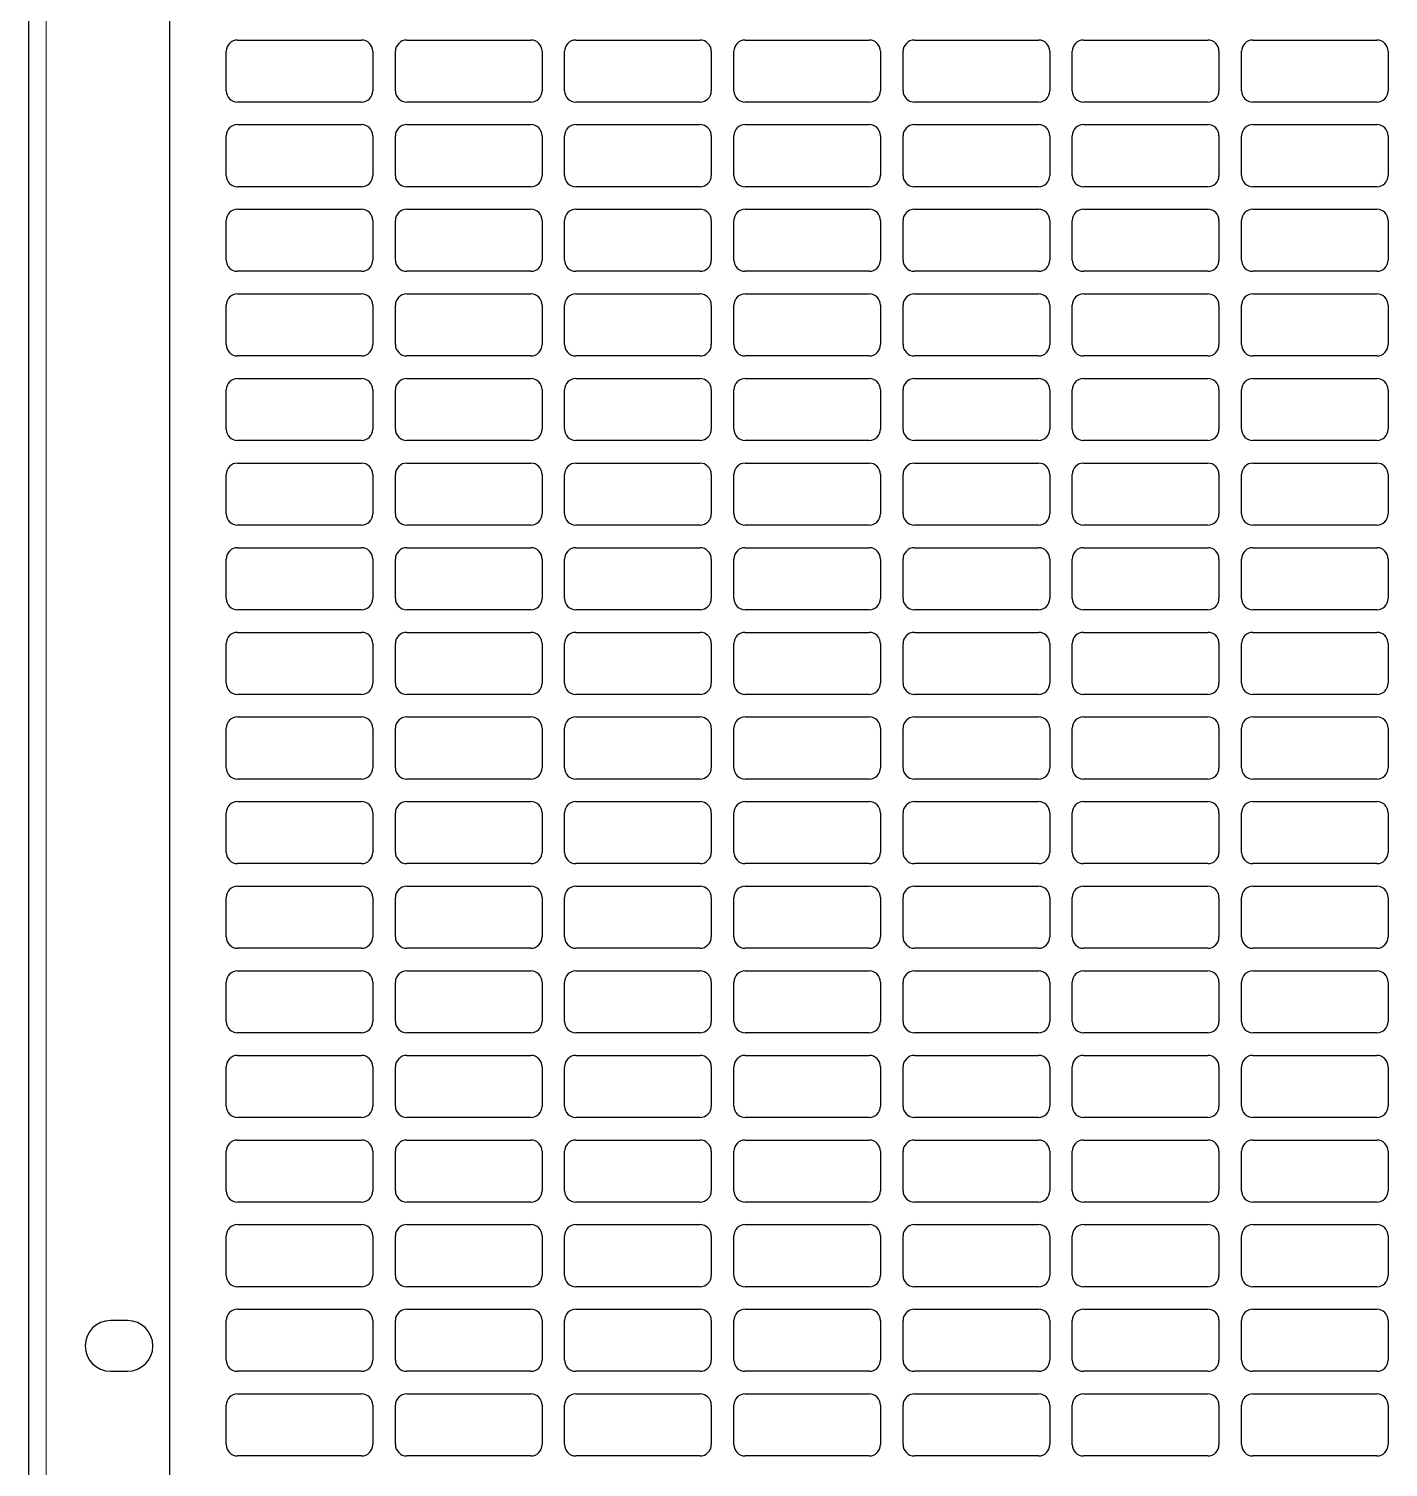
# Model space of a CAD drawing. Header units: millimetres. Extents: x -403 to 1106, y 650 to 1898.
# Drawn here: x 555.3 to 796.3, y 1282.4 to 1537.4 of the extents above; entities that cross this region are included whole.
import ezdxf

# ---------------------------------------------------------------- set-up
doc = ezdxf.new("R2010")
doc.units = ezdxf.units.MM

msp = doc.modelspace()

# ---------------------------------------------------------------- linework, layer by layer
at = {"color": 7, "linetype": 'Continuous', "lineweight": 25}
for p, q in [((555.31, 862.36), (555.31, 1745.36)), ((580.31, 862.36), (580.31, 1716.16)), ((592.31, 1535.36), (614.31, 1535.36)), ((622.31, 1535.36), (644.31, 1535.36)), ((652.31, 1535.36), (674.31, 1535.36)), ((682.31, 1535.36), (704.31, 1535.36)), ((712.31, 1535.36), (734.31, 1535.36)), ((742.31, 1535.36), (764.31, 1535.36)), ((772.31, 1535.36), (794.31, 1535.36)), ((590.31, 1526.36), (590.31, 1533.36)), ((616.31, 1533.36), (616.31, 1526.36)), ((620.31, 1526.36), (620.31, 1533.36)), ((646.31, 1533.36), (646.31, 1526.36)), ((650.31, 1526.36), (650.31, 1533.36)), ((676.31, 1533.36), (676.31, 1526.36)), ((680.31, 1526.36), (680.31, 1533.36)), ((706.31, 1533.36), (706.31, 1526.36)), ((710.31, 1526.36), (710.31, 1533.36)), ((736.31, 1533.36), (736.31, 1526.36)), ((740.31, 1526.36), (740.31, 1533.36)), ((766.31, 1533.36), (766.31, 1526.36)), ((770.31, 1526.36), (770.31, 1533.36)), ((796.31, 1533.36), (796.31, 1526.36)), ((614.31, 1524.36), (592.31, 1524.36)), ((644.31, 1524.36), (622.31, 1524.36)), ((674.31, 1524.36), (652.31, 1524.36)), ((704.31, 1524.36), (682.31, 1524.36)), ((734.31, 1524.36), (712.31, 1524.36)), ((764.31, 1524.36), (742.31, 1524.36)), ((794.31, 1524.36), (772.31, 1524.36)), ((592.31, 1520.36), (614.31, 1520.36)), ((622.31, 1520.36), (644.31, 1520.36)), ((652.31, 1520.36), (674.31, 1520.36)), ((682.31, 1520.36), (704.31, 1520.36)), ((712.31, 1520.36), (734.31, 1520.36)), ((742.31, 1520.36), (764.31, 1520.36)), ((772.31, 1520.36), (794.31, 1520.36)), ((590.31, 1511.36), (590.31, 1518.36)), ((616.31, 1518.36), (616.31, 1511.36)), ((620.31, 1511.36), (620.31, 1518.36)), ((646.31, 1518.36), (646.31, 1511.36)), ((650.31, 1511.36), (650.31, 1518.36)), ((676.31, 1518.36), (676.31, 1511.36)), ((680.31, 1511.36), (680.31, 1518.36)), ((706.31, 1518.36), (706.31, 1511.36)), ((710.31, 1511.36), (710.31, 1518.36)), ((736.31, 1518.36), (736.31, 1511.36)), ((740.31, 1511.36), (740.31, 1518.36)), ((766.31, 1518.36), (766.31, 1511.36)), ((770.31, 1511.36), (770.31, 1518.36)), ((796.31, 1518.36), (796.31, 1511.36)), ((614.31, 1509.36), (592.31, 1509.36)), ((644.31, 1509.36), (622.31, 1509.36)), ((674.31, 1509.36), (652.31, 1509.36)), ((704.31, 1509.36), (682.31, 1509.36)), ((734.31, 1509.36), (712.31, 1509.36)), ((764.31, 1509.36), (742.31, 1509.36)), ((794.31, 1509.36), (772.31, 1509.36)), ((592.31, 1505.36), (614.31, 1505.36)), ((622.31, 1505.36), (644.31, 1505.36)), ((652.31, 1505.36), (674.31, 1505.36)), ((682.31, 1505.36), (704.31, 1505.36)), ((712.31, 1505.36), (734.31, 1505.36)), ((742.31, 1505.36), (764.31, 1505.36)), ((772.31, 1505.36), (794.31, 1505.36)), ((590.31, 1496.36), (590.31, 1503.36)), ((616.31, 1503.36), (616.31, 1496.36)), ((620.31, 1496.36), (620.31, 1503.36)), ((646.31, 1503.36), (646.31, 1496.36)), ((650.31, 1496.36), (650.31, 1503.36)), ((676.31, 1503.36), (676.31, 1496.36)), ((680.31, 1496.36), (680.31, 1503.36)), ((706.31, 1503.36), (706.31, 1496.36)), ((710.31, 1496.36), (710.31, 1503.36)), ((736.31, 1503.36), (736.31, 1496.36)), ((740.31, 1496.36), (740.31, 1503.36)), ((766.31, 1503.36), (766.31, 1496.36)), ((770.31, 1496.36), (770.31, 1503.36)), ((796.31, 1503.36), (796.31, 1496.36)), ((614.31, 1494.36), (592.31, 1494.36)), ((644.31, 1494.36), (622.31, 1494.36)), ((674.31, 1494.36), (652.31, 1494.36)), ((704.31, 1494.36), (682.31, 1494.36)), ((734.31, 1494.36), (712.31, 1494.36)), ((764.31, 1494.36), (742.31, 1494.36)), ((794.31, 1494.36), (772.31, 1494.36)), ((592.31, 1490.36), (614.31, 1490.36)), ((622.31, 1490.36), (644.31, 1490.36)), ((652.31, 1490.36), (674.31, 1490.36)), ((682.31, 1490.36), (704.31, 1490.36)), ((712.31, 1490.36), (734.31, 1490.36)), ((742.31, 1490.36), (764.31, 1490.36)), ((772.31, 1490.36), (794.31, 1490.36)), ((590.31, 1481.36), (590.31, 1488.36)), ((616.31, 1488.36), (616.31, 1481.36)), ((620.31, 1481.36), (620.31, 1488.36)), ((646.31, 1488.36), (646.31, 1481.36)), ((650.31, 1481.36), (650.31, 1488.36)), ((676.31, 1488.36), (676.31, 1481.36)), ((680.31, 1481.36), (680.31, 1488.36)), ((706.31, 1488.36), (706.31, 1481.36)), ((710.31, 1481.36), (710.31, 1488.36)), ((736.31, 1488.36), (736.31, 1481.36)), ((740.31, 1481.36), (740.31, 1488.36)), ((766.31, 1488.36), (766.31, 1481.36)), ((770.31, 1481.36), (770.31, 1488.36)), ((796.31, 1488.36), (796.31, 1481.36)), ((614.31, 1479.36), (592.31, 1479.36)), ((644.31, 1479.36), (622.31, 1479.36)), ((674.31, 1479.36), (652.31, 1479.36)), ((704.31, 1479.36), (682.31, 1479.36)), ((734.31, 1479.36), (712.31, 1479.36)), ((764.31, 1479.36), (742.31, 1479.36)), ((794.31, 1479.36), (772.31, 1479.36)), ((592.31, 1475.36), (614.31, 1475.36)), ((622.31, 1475.36), (644.31, 1475.36)), ((652.31, 1475.36), (674.31, 1475.36)), ((682.31, 1475.36), (704.31, 1475.36)), ((712.31, 1475.36), (734.31, 1475.36)), ((742.31, 1475.36), (764.31, 1475.36)), ((772.31, 1475.36), (794.31, 1475.36)), ((590.31, 1466.36), (590.31, 1473.36)), ((616.31, 1473.36), (616.31, 1466.36)), ((620.31, 1466.36), (620.31, 1473.36)), ((646.31, 1473.36), (646.31, 1466.36)), ((650.31, 1466.36), (650.31, 1473.36)), ((676.31, 1473.36), (676.31, 1466.36)), ((680.31, 1466.36), (680.31, 1473.36)), ((706.31, 1473.36), (706.31, 1466.36)), ((710.31, 1466.36), (710.31, 1473.36)), ((736.31, 1473.36), (736.31, 1466.36)), ((740.31, 1466.36), (740.31, 1473.36)), ((766.31, 1473.36), (766.31, 1466.36)), ((770.31, 1466.36), (770.31, 1473.36)), ((796.31, 1473.36), (796.31, 1466.36)), ((614.31, 1464.36), (592.31, 1464.36)), ((644.31, 1464.36), (622.31, 1464.36)), ((674.31, 1464.36), (652.31, 1464.36)), ((704.31, 1464.36), (682.31, 1464.36)), ((734.31, 1464.36), (712.31, 1464.36)), ((764.31, 1464.36), (742.31, 1464.36)), ((794.31, 1464.36), (772.31, 1464.36)), ((592.31, 1460.36), (614.31, 1460.36)), ((622.31, 1460.36), (644.31, 1460.36)), ((652.31, 1460.36), (674.31, 1460.36)), ((682.31, 1460.36), (704.31, 1460.36)), ((712.31, 1460.36), (734.31, 1460.36)), ((742.31, 1460.36), (764.31, 1460.36)), ((772.31, 1460.36), (794.31, 1460.36)), ((590.31, 1451.36), (590.31, 1458.36)), ((616.31, 1458.36), (616.31, 1451.36)), ((620.31, 1451.36), (620.31, 1458.36)), ((646.31, 1458.36), (646.31, 1451.36)), ((650.31, 1451.36), (650.31, 1458.36)), ((676.31, 1458.36), (676.31, 1451.36)), ((680.31, 1451.36), (680.31, 1458.36)), ((706.31, 1458.36), (706.31, 1451.36)), ((710.31, 1451.36), (710.31, 1458.36)), ((736.31, 1458.36), (736.31, 1451.36)), ((740.31, 1451.36), (740.31, 1458.36)), ((766.31, 1458.36), (766.31, 1451.36)), ((770.31, 1451.36), (770.31, 1458.36)), ((796.31, 1458.36), (796.31, 1451.36)), ((614.31, 1449.36), (592.31, 1449.36)), ((644.31, 1449.36), (622.31, 1449.36)), ((674.31, 1449.36), (652.31, 1449.36)), ((704.31, 1449.36), (682.31, 1449.36)), ((734.31, 1449.36), (712.31, 1449.36)), ((764.31, 1449.36), (742.31, 1449.36)), ((794.31, 1449.36), (772.31, 1449.36)), ((590.31, 1436.36), (590.31, 1443.36)), ((592.31, 1445.36), (614.31, 1445.36)), ((616.31, 1443.36), (616.31, 1436.36)), ((620.31, 1436.36), (620.31, 1443.36)), ((622.31, 1445.36), (644.31, 1445.36)), ((646.31, 1443.36), (646.31, 1436.36)), ((650.31, 1436.36), (650.31, 1443.36)), ((652.31, 1445.36), (674.31, 1445.36)), ((676.31, 1443.36), (676.31, 1436.36)), ((680.31, 1436.36), (680.31, 1443.36)), ((682.31, 1445.36), (704.31, 1445.36)), ((706.31, 1443.36), (706.31, 1436.36)), ((710.31, 1436.36), (710.31, 1443.36)), ((712.31, 1445.36), (734.31, 1445.36)), ((736.31, 1443.36), (736.31, 1436.36)), ((740.31, 1436.36), (740.31, 1443.36)), ((742.31, 1445.36), (764.31, 1445.36)), ((766.31, 1443.36), (766.31, 1436.36)), ((770.31, 1436.36), (770.31, 1443.36)), ((772.31, 1445.36), (794.31, 1445.36)), ((796.31, 1443.36), (796.31, 1436.36)), ((614.31, 1434.36), (592.31, 1434.36)), ((644.31, 1434.36), (622.31, 1434.36)), ((674.31, 1434.36), (652.31, 1434.36)), ((704.31, 1434.36), (682.31, 1434.36)), ((734.31, 1434.36), (712.31, 1434.36)), ((764.31, 1434.36), (742.31, 1434.36)), ((794.31, 1434.36), (772.31, 1434.36)), ((590.31, 1421.36), (590.31, 1428.36)), ((592.31, 1430.36), (614.31, 1430.36)), ((616.31, 1428.36), (616.31, 1421.36)), ((620.31, 1421.36), (620.31, 1428.36)), ((622.31, 1430.36), (644.31, 1430.36)), ((646.31, 1428.36), (646.31, 1421.36)), ((650.31, 1421.36), (650.31, 1428.36)), ((652.31, 1430.36), (674.31, 1430.36)), ((676.31, 1428.36), (676.31, 1421.36)), ((680.31, 1421.36), (680.31, 1428.36)), ((682.31, 1430.36), (704.31, 1430.36)), ((706.31, 1428.36), (706.31, 1421.36)), ((710.31, 1421.36), (710.31, 1428.36)), ((712.31, 1430.36), (734.31, 1430.36)), ((736.31, 1428.36), (736.31, 1421.36)), ((740.31, 1421.36), (740.31, 1428.36)), ((742.31, 1430.36), (764.31, 1430.36)), ((766.31, 1428.36), (766.31, 1421.36)), ((770.31, 1421.36), (770.31, 1428.36)), ((772.31, 1430.36), (794.31, 1430.36)), ((796.31, 1428.36), (796.31, 1421.36)), ((614.31, 1419.36), (592.31, 1419.36)), ((644.31, 1419.36), (622.31, 1419.36)), ((674.31, 1419.36), (652.31, 1419.36)), ((704.31, 1419.36), (682.31, 1419.36)), ((734.31, 1419.36), (712.31, 1419.36)), ((764.31, 1419.36), (742.31, 1419.36)), ((794.31, 1419.36), (772.31, 1419.36)), ((592.31, 1415.36), (614.31, 1415.36)), ((622.31, 1415.36), (644.31, 1415.36)), ((652.31, 1415.36), (674.31, 1415.36)), ((682.31, 1415.36), (704.31, 1415.36)), ((712.31, 1415.36), (734.31, 1415.36)), ((742.31, 1415.36), (764.31, 1415.36)), ((772.31, 1415.36), (794.31, 1415.36)), ((590.31, 1406.36), (590.31, 1413.36)), ((616.31, 1413.36), (616.31, 1406.36)), ((620.31, 1406.36), (620.31, 1413.36)), ((646.31, 1413.36), (646.31, 1406.36)), ((650.31, 1406.36), (650.31, 1413.36)), ((676.31, 1413.36), (676.31, 1406.36)), ((680.31, 1406.36), (680.31, 1413.36)), ((706.31, 1413.36), (706.31, 1406.36)), ((710.31, 1406.36), (710.31, 1413.36)), ((736.31, 1413.36), (736.31, 1406.36)), ((740.31, 1406.36), (740.31, 1413.36)), ((766.31, 1413.36), (766.31, 1406.36)), ((770.31, 1406.36), (770.31, 1413.36)), ((796.31, 1413.36), (796.31, 1406.36)), ((614.31, 1404.36), (592.31, 1404.36)), ((644.31, 1404.36), (622.31, 1404.36)), ((674.31, 1404.36), (652.31, 1404.36)), ((704.31, 1404.36), (682.31, 1404.36)), ((734.31, 1404.36), (712.31, 1404.36)), ((764.31, 1404.36), (742.31, 1404.36)), ((794.31, 1404.36), (772.31, 1404.36)), ((592.31, 1400.36), (614.31, 1400.36)), ((622.31, 1400.36), (644.31, 1400.36)), ((652.31, 1400.36), (674.31, 1400.36)), ((682.31, 1400.36), (704.31, 1400.36)), ((712.31, 1400.36), (734.31, 1400.36)), ((742.31, 1400.36), (764.31, 1400.36)), ((772.31, 1400.36), (794.31, 1400.36)), ((590.31, 1391.36), (590.31, 1398.36)), ((616.31, 1398.36), (616.31, 1391.36)), ((620.31, 1391.36), (620.31, 1398.36)), ((646.31, 1398.36), (646.31, 1391.36)), ((650.31, 1391.36), (650.31, 1398.36)), ((676.31, 1398.36), (676.31, 1391.36)), ((680.31, 1391.36), (680.31, 1398.36)), ((706.31, 1398.36), (706.31, 1391.36)), ((710.31, 1391.36), (710.31, 1398.36)), ((736.31, 1398.36), (736.31, 1391.36)), ((740.31, 1391.36), (740.31, 1398.36)), ((766.31, 1398.36), (766.31, 1391.36)), ((770.31, 1391.36), (770.31, 1398.36)), ((796.31, 1398.36), (796.31, 1391.36)), ((614.31, 1389.36), (592.31, 1389.36)), ((644.31, 1389.36), (622.31, 1389.36)), ((674.31, 1389.36), (652.31, 1389.36)), ((704.31, 1389.36), (682.31, 1389.36)), ((734.31, 1389.36), (712.31, 1389.36)), ((764.31, 1389.36), (742.31, 1389.36)), ((794.31, 1389.36), (772.31, 1389.36)), ((592.31, 1385.36), (614.31, 1385.36)), ((622.31, 1385.36), (644.31, 1385.36)), ((652.31, 1385.36), (674.31, 1385.36)), ((682.31, 1385.36), (704.31, 1385.36)), ((712.31, 1385.36), (734.31, 1385.36)), ((742.31, 1385.36), (764.31, 1385.36)), ((772.31, 1385.36), (794.31, 1385.36)), ((590.31, 1376.36), (590.31, 1383.36)), ((616.31, 1383.36), (616.31, 1376.36)), ((620.31, 1376.36), (620.31, 1383.36)), ((646.31, 1383.36), (646.31, 1376.36)), ((650.31, 1376.36), (650.31, 1383.36)), ((676.31, 1383.36), (676.31, 1376.36)), ((680.31, 1376.36), (680.31, 1383.36)), ((706.31, 1383.36), (706.31, 1376.36)), ((710.31, 1376.36), (710.31, 1383.36)), ((736.31, 1383.36), (736.31, 1376.36)), ((740.31, 1376.36), (740.31, 1383.36)), ((766.31, 1383.36), (766.31, 1376.36)), ((770.31, 1376.36), (770.31, 1383.36)), ((796.31, 1383.36), (796.31, 1376.36)), ((614.31, 1374.36), (592.31, 1374.36)), ((644.31, 1374.36), (622.31, 1374.36)), ((674.31, 1374.36), (652.31, 1374.36)), ((704.31, 1374.36), (682.31, 1374.36)), ((734.31, 1374.36), (712.31, 1374.36)), ((764.31, 1374.36), (742.31, 1374.36)), ((794.31, 1374.36), (772.31, 1374.36)), ((592.31, 1370.36), (614.31, 1370.36)), ((622.31, 1370.36), (644.31, 1370.36)), ((652.31, 1370.36), (674.31, 1370.36)), ((682.31, 1370.36), (704.31, 1370.36)), ((712.31, 1370.36), (734.31, 1370.36)), ((742.31, 1370.36), (764.31, 1370.36)), ((772.31, 1370.36), (794.31, 1370.36)), ((590.31, 1361.36), (590.31, 1368.36)), ((616.31, 1368.36), (616.31, 1361.36)), ((620.31, 1361.36), (620.31, 1368.36)), ((646.31, 1368.36), (646.31, 1361.36)), ((650.31, 1361.36), (650.31, 1368.36)), ((676.31, 1368.36), (676.31, 1361.36)), ((680.31, 1361.36), (680.31, 1368.36)), ((706.31, 1368.36), (706.31, 1361.36)), ((710.31, 1361.36), (710.31, 1368.36)), ((736.31, 1368.36), (736.31, 1361.36)), ((740.31, 1361.36), (740.31, 1368.36)), ((766.31, 1368.36), (766.31, 1361.36)), ((770.31, 1361.36), (770.31, 1368.36)), ((796.31, 1368.36), (796.31, 1361.36)), ((614.31, 1359.36), (592.31, 1359.36)), ((644.31, 1359.36), (622.31, 1359.36)), ((674.31, 1359.36), (652.31, 1359.36)), ((704.31, 1359.36), (682.31, 1359.36)), ((734.31, 1359.36), (712.31, 1359.36)), ((764.31, 1359.36), (742.31, 1359.36)), ((794.31, 1359.36), (772.31, 1359.36)), ((592.31, 1355.36), (614.31, 1355.36)), ((622.31, 1355.36), (644.31, 1355.36)), ((652.31, 1355.36), (674.31, 1355.36)), ((682.31, 1355.36), (704.31, 1355.36)), ((712.31, 1355.36), (734.31, 1355.36)), ((742.31, 1355.36), (764.31, 1355.36)), ((772.31, 1355.36), (794.31, 1355.36)), ((590.31, 1346.36), (590.31, 1353.36)), ((616.31, 1353.36), (616.31, 1346.36)), ((620.31, 1346.36), (620.31, 1353.36)), ((646.31, 1353.36), (646.31, 1346.36)), ((650.31, 1346.36), (650.31, 1353.36)), ((676.31, 1353.36), (676.31, 1346.36)), ((680.31, 1346.36), (680.31, 1353.36)), ((706.31, 1353.36), (706.31, 1346.36)), ((710.31, 1346.36), (710.31, 1353.36)), ((736.31, 1353.36), (736.31, 1346.36)), ((740.31, 1346.36), (740.31, 1353.36)), ((766.31, 1353.36), (766.31, 1346.36)), ((770.31, 1346.36), (770.31, 1353.36)), ((796.31, 1353.36), (796.31, 1346.36)), ((614.31, 1344.36), (592.31, 1344.36)), ((644.31, 1344.36), (622.31, 1344.36)), ((674.31, 1344.36), (652.31, 1344.36)), ((704.31, 1344.36), (682.31, 1344.36)), ((734.31, 1344.36), (712.31, 1344.36)), ((764.31, 1344.36), (742.31, 1344.36)), ((794.31, 1344.36), (772.31, 1344.36)), ((592.31, 1340.36), (614.31, 1340.36)), ((622.31, 1340.36), (644.31, 1340.36)), ((652.31, 1340.36), (674.31, 1340.36)), ((682.31, 1340.36), (704.31, 1340.36)), ((712.31, 1340.36), (734.31, 1340.36)), ((742.31, 1340.36), (764.31, 1340.36)), ((772.31, 1340.36), (794.31, 1340.36)), ((590.31, 1331.36), (590.31, 1338.36)), ((616.31, 1338.36), (616.31, 1331.36)), ((620.31, 1331.36), (620.31, 1338.36)), ((646.31, 1338.36), (646.31, 1331.36)), ((650.31, 1331.36), (650.31, 1338.36)), ((676.31, 1338.36), (676.31, 1331.36)), ((680.31, 1331.36), (680.31, 1338.36)), ((706.31, 1338.36), (706.31, 1331.36)), ((710.31, 1331.36), (710.31, 1338.36)), ((736.31, 1338.36), (736.31, 1331.36)), ((740.31, 1331.36), (740.31, 1338.36)), ((766.31, 1338.36), (766.31, 1331.36)), ((770.31, 1331.36), (770.31, 1338.36)), ((796.31, 1338.36), (796.31, 1331.36)), ((614.31, 1329.36), (592.31, 1329.36)), ((644.31, 1329.36), (622.31, 1329.36)), ((674.31, 1329.36), (652.31, 1329.36)), ((704.31, 1329.36), (682.31, 1329.36)), ((734.31, 1329.36), (712.31, 1329.36)), ((764.31, 1329.36), (742.31, 1329.36)), ((794.31, 1329.36), (772.31, 1329.36)), ((592.31, 1325.36), (614.31, 1325.36)), ((622.31, 1325.36), (644.31, 1325.36)), ((652.31, 1325.36), (674.31, 1325.36)), ((682.31, 1325.36), (704.31, 1325.36)), ((712.31, 1325.36), (734.31, 1325.36)), ((742.31, 1325.36), (764.31, 1325.36)), ((772.31, 1325.36), (794.31, 1325.36)), ((590.31, 1316.36), (590.31, 1323.36)), ((616.31, 1323.36), (616.31, 1316.36)), ((620.31, 1316.36), (620.31, 1323.36)), ((646.31, 1323.36), (646.31, 1316.36)), ((650.31, 1316.36), (650.31, 1323.36)), ((676.31, 1323.36), (676.31, 1316.36)), ((680.31, 1316.36), (680.31, 1323.36)), ((706.31, 1323.36), (706.31, 1316.36)), ((710.31, 1316.36), (710.31, 1323.36)), ((736.31, 1323.36), (736.31, 1316.36)), ((740.31, 1316.36), (740.31, 1323.36)), ((766.31, 1323.36), (766.31, 1316.36)), ((770.31, 1316.36), (770.31, 1323.36)), ((796.31, 1323.36), (796.31, 1316.36)), ((614.31, 1314.36), (592.31, 1314.36)), ((644.31, 1314.36), (622.31, 1314.36)), ((674.31, 1314.36), (652.31, 1314.36)), ((704.31, 1314.36), (682.31, 1314.36)), ((734.31, 1314.36), (712.31, 1314.36)), ((764.31, 1314.36), (742.31, 1314.36)), ((794.31, 1314.36), (772.31, 1314.36)), ((572.81, 1308.36), (569.81, 1308.36)), ((590.31, 1301.36), (590.31, 1308.36)), ((592.31, 1310.36), (614.31, 1310.36)), ((616.31, 1308.36), (616.31, 1301.36)), ((620.31, 1301.36), (620.31, 1308.36)), ((622.31, 1310.36), (644.31, 1310.36)), ((646.31, 1308.36), (646.31, 1301.36)), ((650.31, 1301.36), (650.31, 1308.36)), ((652.31, 1310.36), (674.31, 1310.36)), ((676.31, 1308.36), (676.31, 1301.36)), ((680.31, 1301.36), (680.31, 1308.36)), ((682.31, 1310.36), (704.31, 1310.36)), ((706.31, 1308.36), (706.31, 1301.36)), ((710.31, 1301.36), (710.31, 1308.36)), ((712.31, 1310.36), (734.31, 1310.36)), ((736.31, 1308.36), (736.31, 1301.36)), ((740.31, 1301.36), (740.31, 1308.36)), ((742.31, 1310.36), (764.31, 1310.36)), ((766.31, 1308.36), (766.31, 1301.36)), ((770.31, 1301.36), (770.31, 1308.36)), ((772.31, 1310.36), (794.31, 1310.36)), ((796.31, 1308.36), (796.31, 1301.36)), ((569.81, 1299.36), (572.81, 1299.36)), ((614.31, 1299.36), (592.31, 1299.36)), ((644.31, 1299.36), (622.31, 1299.36)), ((674.31, 1299.36), (652.31, 1299.36)), ((704.31, 1299.36), (682.31, 1299.36)), ((734.31, 1299.36), (712.31, 1299.36)), ((764.31, 1299.36), (742.31, 1299.36)), ((794.31, 1299.36), (772.31, 1299.36)), ((590.31, 1286.36), (590.31, 1293.36)), ((592.31, 1295.36), (614.31, 1295.36)), ((616.31, 1293.36), (616.31, 1286.36)), ((620.31, 1286.36), (620.31, 1293.36)), ((622.31, 1295.36), (644.31, 1295.36)), ((646.31, 1293.36), (646.31, 1286.36)), ((650.31, 1286.36), (650.31, 1293.36)), ((652.31, 1295.36), (674.31, 1295.36)), ((676.31, 1293.36), (676.31, 1286.36)), ((680.31, 1286.36), (680.31, 1293.36)), ((682.31, 1295.36), (704.31, 1295.36)), ((706.31, 1293.36), (706.31, 1286.36)), ((710.31, 1286.36), (710.31, 1293.36)), ((712.31, 1295.36), (734.31, 1295.36)), ((736.31, 1293.36), (736.31, 1286.36)), ((740.31, 1286.36), (740.31, 1293.36)), ((742.31, 1295.36), (764.31, 1295.36)), ((766.31, 1293.36), (766.31, 1286.36)), ((770.31, 1286.36), (770.31, 1293.36)), ((772.31, 1295.36), (794.31, 1295.36)), ((796.31, 1293.36), (796.31, 1286.36)), ((614.31, 1284.36), (592.31, 1284.36)), ((644.31, 1284.36), (622.31, 1284.36)), ((674.31, 1284.36), (652.31, 1284.36)), ((704.31, 1284.36), (682.31, 1284.36)), ((734.31, 1284.36), (712.31, 1284.36)), ((764.31, 1284.36), (742.31, 1284.36)), ((794.31, 1284.36), (772.31, 1284.36))]:
    msp.add_line(p, q, dxfattribs=at)
at = {"color": 8, "linetype": 'Continuous', "lineweight": 18}
msp.add_line((558.41, 862.36), (558.41, 1716.16), dxfattribs=at)
at = {"color": 7, "linetype": 'Continuous', "lineweight": 25}
for centre, radius, start, end in [((592.31, 1533.36), 2, 90, 180), ((614.31, 1533.36), 2, 0, 90), ((622.31, 1533.36), 2, 90, 180), ((644.31, 1533.36), 2, 0, 90), ((652.31, 1533.36), 2, 90, 180), ((674.31, 1533.36), 2, 0, 90), ((682.31, 1533.36), 2, 90, 180), ((704.31, 1533.36), 2, 0, 90), ((712.31, 1533.36), 2, 90, 180), ((734.31, 1533.36), 2, 0, 90), ((742.31, 1533.36), 2, 90, 180), ((764.31, 1533.36), 2, 0, 90), ((772.31, 1533.36), 2, 90, 180), ((794.31, 1533.36), 2, 0, 90), ((592.31, 1526.36), 2, 180, 270), ((614.31, 1526.36), 2, 270, 0), ((622.31, 1526.36), 2, 180, 270), ((644.31, 1526.36), 2, 270, 0), ((652.31, 1526.36), 2, 180, 270), ((674.31, 1526.36), 2, 270, 0), ((682.31, 1526.36), 2, 180, 270), ((704.31, 1526.36), 2, 270, 0), ((712.31, 1526.36), 2, 180, 270), ((734.31, 1526.36), 2, 270, 0), ((742.31, 1526.36), 2, 180, 270), ((764.31, 1526.36), 2, 270, 0), ((772.31, 1526.36), 2, 180, 270), ((794.31, 1526.36), 2, 270, 0), ((592.31, 1518.36), 2, 90, 180), ((614.31, 1518.36), 2, 0, 90), ((622.31, 1518.36), 2, 90, 180), ((644.31, 1518.36), 2, 0, 90), ((652.31, 1518.36), 2, 90, 180), ((674.31, 1518.36), 2, 0, 90), ((682.31, 1518.36), 2, 90, 180), ((704.31, 1518.36), 2, 0, 90), ((712.31, 1518.36), 2, 90, 180), ((734.31, 1518.36), 2, 0, 90), ((742.31, 1518.36), 2, 90, 180), ((764.31, 1518.36), 2, 0, 90), ((772.31, 1518.36), 2, 90, 180), ((794.31, 1518.36), 2, 0, 90), ((592.31, 1511.36), 2, 180, 270), ((614.31, 1511.36), 2, 270, 0), ((622.31, 1511.36), 2, 180, 270), ((644.31, 1511.36), 2, 270, 0), ((652.31, 1511.36), 2, 180, 270), ((674.31, 1511.36), 2, 270, 0), ((682.31, 1511.36), 2, 180, 270), ((704.31, 1511.36), 2, 270, 0), ((712.31, 1511.36), 2, 180, 270), ((734.31, 1511.36), 2, 270, 0), ((742.31, 1511.36), 2, 180, 270), ((764.31, 1511.36), 2, 270, 0), ((772.31, 1511.36), 2, 180, 270), ((794.31, 1511.36), 2, 270, 0), ((592.31, 1503.36), 2, 90, 180), ((614.31, 1503.36), 2, 0, 90), ((622.31, 1503.36), 2, 90, 180), ((644.31, 1503.36), 2, 0, 90), ((652.31, 1503.36), 2, 90, 180), ((674.31, 1503.36), 2, 0, 90), ((682.31, 1503.36), 2, 90, 180), ((704.31, 1503.36), 2, 0, 90), ((712.31, 1503.36), 2, 90, 180), ((734.31, 1503.36), 2, 0, 90), ((742.31, 1503.36), 2, 90, 180), ((764.31, 1503.36), 2, 0, 90), ((772.31, 1503.36), 2, 90, 180), ((794.31, 1503.36), 2, 0, 90), ((592.31, 1496.36), 2, 180, 270), ((614.31, 1496.36), 2, 270, 0), ((622.31, 1496.36), 2, 180, 270), ((644.31, 1496.36), 2, 270, 0), ((652.31, 1496.36), 2, 180, 270), ((674.31, 1496.36), 2, 270, 0), ((682.31, 1496.36), 2, 180, 270), ((704.31, 1496.36), 2, 270, 0), ((712.31, 1496.36), 2, 180, 270), ((734.31, 1496.36), 2, 270, 0), ((742.31, 1496.36), 2, 180, 270), ((764.31, 1496.36), 2, 270, 0), ((772.31, 1496.36), 2, 180, 270), ((794.31, 1496.36), 2, 270, 0), ((592.31, 1488.36), 2, 90, 180), ((614.31, 1488.36), 2, 0, 90), ((622.31, 1488.36), 2, 90, 180), ((644.31, 1488.36), 2, 0, 90), ((652.31, 1488.36), 2, 90, 180), ((674.31, 1488.36), 2, 0, 90), ((682.31, 1488.36), 2, 90, 180), ((704.31, 1488.36), 2, 0, 90), ((712.31, 1488.36), 2, 90, 180), ((734.31, 1488.36), 2, 0, 90), ((742.31, 1488.36), 2, 90, 180), ((764.31, 1488.36), 2, 0, 90), ((772.31, 1488.36), 2, 90, 180), ((794.31, 1488.36), 2, 0, 90), ((592.31, 1481.36), 2, 180, 270), ((614.31, 1481.36), 2, 270, 0), ((622.31, 1481.36), 2, 180, 270), ((644.31, 1481.36), 2, 270, 0), ((652.31, 1481.36), 2, 180, 270), ((674.31, 1481.36), 2, 270, 0), ((682.31, 1481.36), 2, 180, 270), ((704.31, 1481.36), 2, 270, 0), ((712.31, 1481.36), 2, 180, 270), ((734.31, 1481.36), 2, 270, 0), ((742.31, 1481.36), 2, 180, 270), ((764.31, 1481.36), 2, 270, 0), ((772.31, 1481.36), 2, 180, 270), ((794.31, 1481.36), 2, 270, 0), ((592.31, 1473.36), 2, 90, 180), ((614.31, 1473.36), 2, 0, 90), ((622.31, 1473.36), 2, 90, 180), ((644.31, 1473.36), 2, 0, 90), ((652.31, 1473.36), 2, 90, 180), ((674.31, 1473.36), 2, 0, 90), ((682.31, 1473.36), 2, 90, 180), ((704.31, 1473.36), 2, 0, 90), ((712.31, 1473.36), 2, 90, 180), ((734.31, 1473.36), 2, 0, 90), ((742.31, 1473.36), 2, 90, 180), ((764.31, 1473.36), 2, 0, 90), ((772.31, 1473.36), 2, 90, 180), ((794.31, 1473.36), 2, 0, 90), ((592.31, 1466.36), 2, 180, 270), ((614.31, 1466.36), 2, 270, 0), ((622.31, 1466.36), 2, 180, 270), ((644.31, 1466.36), 2, 270, 0), ((652.31, 1466.36), 2, 180, 270), ((674.31, 1466.36), 2, 270, 0), ((682.31, 1466.36), 2, 180, 270), ((704.31, 1466.36), 2, 270, 0), ((712.31, 1466.36), 2, 180, 270), ((734.31, 1466.36), 2, 270, 0), ((742.31, 1466.36), 2, 180, 270), ((764.31, 1466.36), 2, 270, 0), ((772.31, 1466.36), 2, 180, 270), ((794.31, 1466.36), 2, 270, 0), ((592.31, 1458.36), 2, 90, 180), ((614.31, 1458.36), 2, 0, 90), ((622.31, 1458.36), 2, 90, 180), ((644.31, 1458.36), 2, 0, 90), ((652.31, 1458.36), 2, 90, 180), ((674.31, 1458.36), 2, 0, 90), ((682.31, 1458.36), 2, 90, 180), ((704.31, 1458.36), 2, 0, 90), ((712.31, 1458.36), 2, 90, 180), ((734.31, 1458.36), 2, 0, 90), ((742.31, 1458.36), 2, 90, 180), ((764.31, 1458.36), 2, 0, 90), ((772.31, 1458.36), 2, 90, 180), ((794.31, 1458.36), 2, 0, 90), ((592.31, 1451.36), 2, 180, 270), ((614.31, 1451.36), 2, 270, 0), ((622.31, 1451.36), 2, 180, 270), ((644.31, 1451.36), 2, 270, 0), ((652.31, 1451.36), 2, 180, 270), ((674.31, 1451.36), 2, 270, 0), ((682.31, 1451.36), 2, 180, 270), ((704.31, 1451.36), 2, 270, 0), ((712.31, 1451.36), 2, 180, 270), ((734.31, 1451.36), 2, 270, 0), ((742.31, 1451.36), 2, 180, 270), ((764.31, 1451.36), 2, 270, 0), ((772.31, 1451.36), 2, 180, 270), ((794.31, 1451.36), 2, 270, 0), ((592.31, 1443.36), 2, 90, 180), ((614.31, 1443.36), 2, 0, 90), ((622.31, 1443.36), 2, 90, 180), ((644.31, 1443.36), 2, 0, 90), ((652.31, 1443.36), 2, 90, 180), ((674.31, 1443.36), 2, 0, 90), ((682.31, 1443.36), 2, 90, 180), ((704.31, 1443.36), 2, 0, 90), ((712.31, 1443.36), 2, 90, 180), ((734.31, 1443.36), 2, 0, 90), ((742.31, 1443.36), 2, 90, 180), ((764.31, 1443.36), 2, 0, 90), ((772.31, 1443.36), 2, 90, 180), ((794.31, 1443.36), 2, 0, 90), ((592.31, 1436.36), 2, 180, 270), ((614.31, 1436.36), 2, 270, 0), ((622.31, 1436.36), 2, 180, 270), ((644.31, 1436.36), 2, 270, 0), ((652.31, 1436.36), 2, 180, 270), ((674.31, 1436.36), 2, 270, 0), ((682.31, 1436.36), 2, 180, 270), ((704.31, 1436.36), 2, 270, 0), ((712.31, 1436.36), 2, 180, 270), ((734.31, 1436.36), 2, 270, 0), ((742.31, 1436.36), 2, 180, 270), ((764.31, 1436.36), 2, 270, 0), ((772.31, 1436.36), 2, 180, 270), ((794.31, 1436.36), 2, 270, 0), ((592.31, 1428.36), 2, 90, 180), ((614.31, 1428.36), 2, 0, 90), ((622.31, 1428.36), 2, 90, 180), ((644.31, 1428.36), 2, 0, 90), ((652.31, 1428.36), 2, 90, 180), ((674.31, 1428.36), 2, 0, 90), ((682.31, 1428.36), 2, 90, 180), ((704.31, 1428.36), 2, 0, 90), ((712.31, 1428.36), 2, 90, 180), ((734.31, 1428.36), 2, 0, 90), ((742.31, 1428.36), 2, 90, 180), ((764.31, 1428.36), 2, 0, 90), ((772.31, 1428.36), 2, 90, 180), ((794.31, 1428.36), 2, 0, 90), ((592.31, 1421.36), 2, 180, 270), ((614.31, 1421.36), 2, 270, 0), ((622.31, 1421.36), 2, 180, 270), ((644.31, 1421.36), 2, 270, 0), ((652.31, 1421.36), 2, 180, 270), ((674.31, 1421.36), 2, 270, 0), ((682.31, 1421.36), 2, 180, 270), ((704.31, 1421.36), 2, 270, 0), ((712.31, 1421.36), 2, 180, 270), ((734.31, 1421.36), 2, 270, 0), ((742.31, 1421.36), 2, 180, 270), ((764.31, 1421.36), 2, 270, 0), ((772.31, 1421.36), 2, 180, 270), ((794.31, 1421.36), 2, 270, 0), ((592.31, 1413.36), 2, 90, 180), ((614.31, 1413.36), 2, 0, 90), ((622.31, 1413.36), 2, 90, 180), ((644.31, 1413.36), 2, 0, 90), ((652.31, 1413.36), 2, 90, 180), ((674.31, 1413.36), 2, 0, 90), ((682.31, 1413.36), 2, 90, 180), ((704.31, 1413.36), 2, 0, 90), ((712.31, 1413.36), 2, 90, 180), ((734.31, 1413.36), 2, 0, 90), ((742.31, 1413.36), 2, 90, 180), ((764.31, 1413.36), 2, 0, 90), ((772.31, 1413.36), 2, 90, 180), ((794.31, 1413.36), 2, 0, 90), ((592.31, 1406.36), 2, 180, 270), ((614.31, 1406.36), 2, 270, 0), ((622.31, 1406.36), 2, 180, 270), ((644.31, 1406.36), 2, 270, 0), ((652.31, 1406.36), 2, 180, 270), ((674.31, 1406.36), 2, 270, 0), ((682.31, 1406.36), 2, 180, 270), ((704.31, 1406.36), 2, 270, 0), ((712.31, 1406.36), 2, 180, 270), ((734.31, 1406.36), 2, 270, 0), ((742.31, 1406.36), 2, 180, 270), ((764.31, 1406.36), 2, 270, 0), ((772.31, 1406.36), 2, 180, 270), ((794.31, 1406.36), 2, 270, 0), ((592.31, 1398.36), 2, 90, 180), ((614.31, 1398.36), 2, 0, 90), ((622.31, 1398.36), 2, 90, 180), ((644.31, 1398.36), 2, 0, 90), ((652.31, 1398.36), 2, 90, 180), ((674.31, 1398.36), 2, 0, 90), ((682.31, 1398.36), 2, 90, 180), ((704.31, 1398.36), 2, 0, 90), ((712.31, 1398.36), 2, 90, 180), ((734.31, 1398.36), 2, 0, 90), ((742.31, 1398.36), 2, 90, 180), ((764.31, 1398.36), 2, 0, 90), ((772.31, 1398.36), 2, 90, 180), ((794.31, 1398.36), 2, 0, 90), ((592.31, 1391.36), 2, 180, 270), ((614.31, 1391.36), 2, 270, 0), ((622.31, 1391.36), 2, 180, 270), ((644.31, 1391.36), 2, 270, 0), ((652.31, 1391.36), 2, 180, 270), ((674.31, 1391.36), 2, 270, 0), ((682.31, 1391.36), 2, 180, 270), ((704.31, 1391.36), 2, 270, 0), ((712.31, 1391.36), 2, 180, 270), ((734.31, 1391.36), 2, 270, 0), ((742.31, 1391.36), 2, 180, 270), ((764.31, 1391.36), 2, 270, 0), ((772.31, 1391.36), 2, 180, 270), ((794.31, 1391.36), 2, 270, 0), ((592.31, 1383.36), 2, 90, 180), ((614.31, 1383.36), 2, 0, 90), ((622.31, 1383.36), 2, 90, 180), ((644.31, 1383.36), 2, 0, 90), ((652.31, 1383.36), 2, 90, 180), ((674.31, 1383.36), 2, 0, 90), ((682.31, 1383.36), 2, 90, 180), ((704.31, 1383.36), 2, 0, 90), ((712.31, 1383.36), 2, 90, 180), ((734.31, 1383.36), 2, 0, 90), ((742.31, 1383.36), 2, 90, 180), ((764.31, 1383.36), 2, 0, 90), ((772.31, 1383.36), 2, 90, 180), ((794.31, 1383.36), 2, 0, 90), ((592.31, 1376.36), 2, 180, 270), ((614.31, 1376.36), 2, 270, 0), ((622.31, 1376.36), 2, 180, 270), ((644.31, 1376.36), 2, 270, 0), ((652.31, 1376.36), 2, 180, 270), ((674.31, 1376.36), 2, 270, 0), ((682.31, 1376.36), 2, 180, 270), ((704.31, 1376.36), 2, 270, 0), ((712.31, 1376.36), 2, 180, 270), ((734.31, 1376.36), 2, 270, 0), ((742.31, 1376.36), 2, 180, 270), ((764.31, 1376.36), 2, 270, 0), ((772.31, 1376.36), 2, 180, 270), ((794.31, 1376.36), 2, 270, 0), ((592.31, 1368.36), 2, 90, 180), ((614.31, 1368.36), 2, 0, 90), ((622.31, 1368.36), 2, 90, 180), ((644.31, 1368.36), 2, 0, 90), ((652.31, 1368.36), 2, 90, 180), ((674.31, 1368.36), 2, 0, 90), ((682.31, 1368.36), 2, 90, 180), ((704.31, 1368.36), 2, 0, 90), ((712.31, 1368.36), 2, 90, 180), ((734.31, 1368.36), 2, 0, 90), ((742.31, 1368.36), 2, 90, 180), ((764.31, 1368.36), 2, 0, 90), ((772.31, 1368.36), 2, 90, 180), ((794.31, 1368.36), 2, 0, 90), ((592.31, 1361.36), 2, 180, 270), ((614.31, 1361.36), 2, 270, 0), ((622.31, 1361.36), 2, 180, 270), ((644.31, 1361.36), 2, 270, 0), ((652.31, 1361.36), 2, 180, 270), ((674.31, 1361.36), 2, 270, 0), ((682.31, 1361.36), 2, 180, 270), ((704.31, 1361.36), 2, 270, 0), ((712.31, 1361.36), 2, 180, 270), ((734.31, 1361.36), 2, 270, 0), ((742.31, 1361.36), 2, 180, 270), ((764.31, 1361.36), 2, 270, 0), ((772.31, 1361.36), 2, 180, 270), ((794.31, 1361.36), 2, 270, 0), ((592.31, 1353.36), 2, 90, 180), ((614.31, 1353.36), 2, 0, 90), ((622.31, 1353.36), 2, 90, 180), ((644.31, 1353.36), 2, 0, 90), ((652.31, 1353.36), 2, 90, 180), ((674.31, 1353.36), 2, 0, 90), ((682.31, 1353.36), 2, 90, 180), ((704.31, 1353.36), 2, 0, 90), ((712.31, 1353.36), 2, 90, 180), ((734.31, 1353.36), 2, 0, 90), ((742.31, 1353.36), 2, 90, 180), ((764.31, 1353.36), 2, 0, 90), ((772.31, 1353.36), 2, 90, 180), ((794.31, 1353.36), 2, 0, 90), ((592.31, 1346.36), 2, 180, 270), ((614.31, 1346.36), 2, 270, 0), ((622.31, 1346.36), 2, 180, 270), ((644.31, 1346.36), 2, 270, 0), ((652.31, 1346.36), 2, 180, 270), ((674.31, 1346.36), 2, 270, 0), ((682.31, 1346.36), 2, 180, 270), ((704.31, 1346.36), 2, 270, 0), ((712.31, 1346.36), 2, 180, 270), ((734.31, 1346.36), 2, 270, 0), ((742.31, 1346.36), 2, 180, 270), ((764.31, 1346.36), 2, 270, 0), ((772.31, 1346.36), 2, 180, 270), ((794.31, 1346.36), 2, 270, 0), ((592.31, 1338.36), 2, 90, 180), ((614.31, 1338.36), 2, 0, 90), ((622.31, 1338.36), 2, 90, 180), ((644.31, 1338.36), 2, 0, 90), ((652.31, 1338.36), 2, 90, 180), ((674.31, 1338.36), 2, 0, 90), ((682.31, 1338.36), 2, 90, 180), ((704.31, 1338.36), 2, 0, 90), ((712.31, 1338.36), 2, 90, 180), ((734.31, 1338.36), 2, 0, 90), ((742.31, 1338.36), 2, 90, 180), ((764.31, 1338.36), 2, 0, 90), ((772.31, 1338.36), 2, 90, 180), ((794.31, 1338.36), 2, 0, 90), ((592.31, 1331.36), 2, 180, 270), ((614.31, 1331.36), 2, 270, 0), ((622.31, 1331.36), 2, 180, 270), ((644.31, 1331.36), 2, 270, 0), ((652.31, 1331.36), 2, 180, 270), ((674.31, 1331.36), 2, 270, 0), ((682.31, 1331.36), 2, 180, 270), ((704.31, 1331.36), 2, 270, 0), ((712.31, 1331.36), 2, 180, 270), ((734.31, 1331.36), 2, 270, 0), ((742.31, 1331.36), 2, 180, 270), ((764.31, 1331.36), 2, 270, 0), ((772.31, 1331.36), 2, 180, 270), ((794.31, 1331.36), 2, 270, 0), ((592.31, 1323.36), 2, 90, 180), ((614.31, 1323.36), 2, 0, 90), ((622.31, 1323.36), 2, 90, 180), ((644.31, 1323.36), 2, 0, 90), ((652.31, 1323.36), 2, 90, 180), ((674.31, 1323.36), 2, 0, 90), ((682.31, 1323.36), 2, 90, 180), ((704.31, 1323.36), 2, 0, 90), ((712.31, 1323.36), 2, 90, 180), ((734.31, 1323.36), 2, 0, 90), ((742.31, 1323.36), 2, 90, 180), ((764.31, 1323.36), 2, 0, 90), ((772.31, 1323.36), 2, 90, 180), ((794.31, 1323.36), 2, 0, 90), ((592.31, 1316.36), 2, 180, 270), ((614.31, 1316.36), 2, 270, 0), ((622.31, 1316.36), 2, 180, 270), ((644.31, 1316.36), 2, 270, 0), ((652.31, 1316.36), 2, 180, 270), ((674.31, 1316.36), 2, 270, 0), ((682.31, 1316.36), 2, 180, 270), ((704.31, 1316.36), 2, 270, 0), ((712.31, 1316.36), 2, 180, 270), ((734.31, 1316.36), 2, 270, 0), ((742.31, 1316.36), 2, 180, 270), ((764.31, 1316.36), 2, 270, 0), ((772.31, 1316.36), 2, 180, 270), ((794.31, 1316.36), 2, 270, 0), ((569.81, 1303.86), 4.5, 90, 270), ((572.81, 1303.86), 4.5, 270, 90), ((592.31, 1308.36), 2, 90, 180), ((614.31, 1308.36), 2, 0, 90), ((622.31, 1308.36), 2, 90, 180), ((644.31, 1308.36), 2, 0, 90), ((652.31, 1308.36), 2, 90, 180), ((674.31, 1308.36), 2, 0, 90), ((682.31, 1308.36), 2, 90, 180), ((704.31, 1308.36), 2, 0, 90), ((712.31, 1308.36), 2, 90, 180), ((734.31, 1308.36), 2, 0, 90), ((742.31, 1308.36), 2, 90, 180), ((764.31, 1308.36), 2, 0, 90), ((772.31, 1308.36), 2, 90, 180), ((794.31, 1308.36), 2, 0, 90), ((592.31, 1301.36), 2, 180, 270), ((614.31, 1301.36), 2, 270, 0), ((622.31, 1301.36), 2, 180, 270), ((644.31, 1301.36), 2, 270, 0), ((652.31, 1301.36), 2, 180, 270), ((674.31, 1301.36), 2, 270, 0), ((682.31, 1301.36), 2, 180, 270), ((704.31, 1301.36), 2, 270, 0), ((712.31, 1301.36), 2, 180, 270), ((734.31, 1301.36), 2, 270, 0), ((742.31, 1301.36), 2, 180, 270), ((764.31, 1301.36), 2, 270, 0), ((772.31, 1301.36), 2, 180, 270), ((794.31, 1301.36), 2, 270, 0), ((592.31, 1293.36), 2, 90, 180), ((614.31, 1293.36), 2, 0, 90), ((622.31, 1293.36), 2, 90, 180), ((644.31, 1293.36), 2, 0, 90), ((652.31, 1293.36), 2, 90, 180), ((674.31, 1293.36), 2, 0, 90), ((682.31, 1293.36), 2, 90, 180), ((704.31, 1293.36), 2, 0, 90), ((712.31, 1293.36), 2, 90, 180), ((734.31, 1293.36), 2, 0, 90), ((742.31, 1293.36), 2, 90, 180), ((764.31, 1293.36), 2, 0, 90), ((772.31, 1293.36), 2, 90, 180), ((794.31, 1293.36), 2, 0, 90), ((592.31, 1286.36), 2, 180, 270), ((614.31, 1286.36), 2, 270, 0), ((622.31, 1286.36), 2, 180, 270), ((644.31, 1286.36), 2, 270, 360), ((652.31, 1286.36), 2, 180, 270), ((674.31, 1286.36), 2, 270, 0), ((682.31, 1286.36), 2, 180, 270), ((704.31, 1286.36), 2, 270, 0), ((712.31, 1286.36), 2, 180, 270), ((734.31, 1286.36), 2, 270, 0), ((742.31, 1286.36), 2, 180, 270), ((764.31, 1286.36), 2, 270, 360), ((772.31, 1286.36), 2, 180, 270), ((794.31, 1286.36), 2, 270, 0)]:
    msp.add_arc(centre, radius, start, end, dxfattribs=at)

doc.saveas('drawing.dxf')
